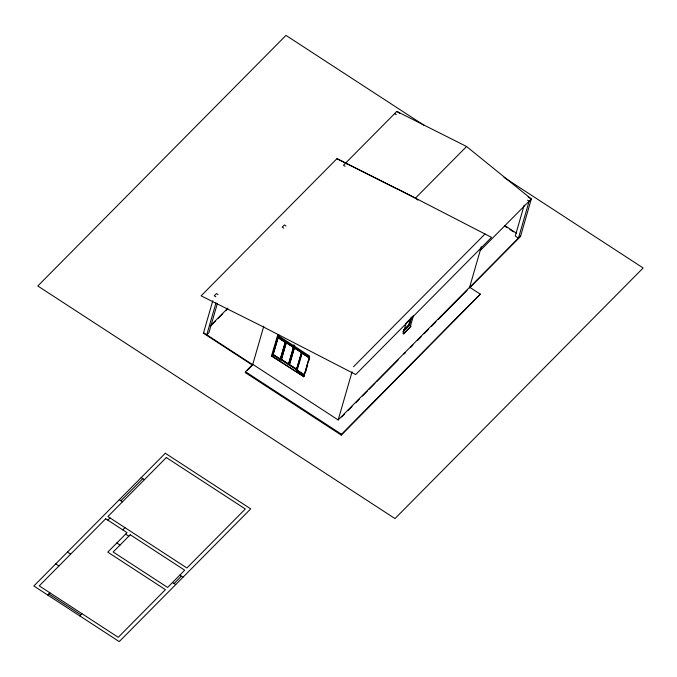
<?xml version="1.0" encoding="UTF-8"?>
<svg xmlns="http://www.w3.org/2000/svg" width="677" height="677" viewBox="0 0 677 677"><rect width="100%" height="100%" fill="white"/><g stroke="black" fill="none" stroke-linecap="round" stroke-linejoin="round"><path stroke-width="1.02" d="M212.79 300.766L203.422 333.211L252.529 365.182L247.418 370.344M215.988 302.847L206.773 334.793L208.965 332.585L217.317 303.635M245.463 371.724L245.226 372.562L341.293 435.116L480.306 294.165L469.626 287.209L338.17 419.952L252.766 364.344L245.463 371.724L341.538 434.279L341.293 435.116M252.529 365.182L263.776 326.221M271.443 356.051L272.56 354.68L278.374 334.54L277.646 335.276L271.443 356.051L303.761 376.607L309.668 356.127L277.646 335.276M273.085 354.621L278.129 337.518L285.279 342.181L280.38 359.132L273.085 354.621L278.129 337.518M281.387 359.546L286.278 342.587L281.387 359.546L288.537 364.201L293.573 347.098L278.171 336.994L278.704 335.149M278.171 336.994L278.856 335.005M280.236 359.284L285.279 342.181M272.56 354.68L280.566 359.893L285.652 342.266L293.149 346.666M280.566 359.893L285.948 341.97M345.685 163.064L347.411 164.156M288.537 364.201L293.573 347.098M293.479 346.717L294.013 344.872L293.327 346.869L278.323 336.85M294.148 345.803L288.867 364.81M294.182 347.428L309.491 357.143L294.182 347.428L294.715 345.575M289.392 364.759L294.427 347.656L289.392 364.759L296.687 369.27L301.578 352.311L296.543 369.414M303.465 376.903L304.582 375.532L296.577 370.319L301.959 352.404L298.76 350.314M296.577 370.319L301.68 353.377M304.252 374.923L297.101 370.268L302.145 353.157L309.296 357.82L302.145 353.157M309.008 358.818L304.405 374.77L297.101 370.268M305.437 372.595L306.283 369.659M306.85 367.704L307.697 364.759M308.822 360.849L309.677 357.905L277.646 337.053M396.629 188.663L336.951 158.672L201.103 295.841L260.84 325.629L355.696 374.542L491.536 237.373L396.688 188.46M338.17 419.952L352.074 371.758M403.526 333.846L410.829 326.475L410.406 326.196L413.41 315.787L406.107 323.157L403.103 333.566L403.526 333.846L410.931 326.136L409.433 325.163L411.76 317.107M403.619 330.088L408.73 324.926L410.617 318.393M403.83 330.224L408.95 325.062L411.1 317.598M481.322 246.699L469.533 287.547L520.655 235.926M524.193 205.106L515.265 236.053L518.464 238.135L529.126 201.204L527.527 200.164M469.389 288.047L520.511 236.425L531.318 198.987L466.58 146.511L396.815 111.409L343.501 165.247L345.101 166.288M210.192 326.018L227.929 308.111M211.588 324.968L215.303 321.22M218.265 318.224L222.725 313.73M225.695 310.726L227.176 309.228M336.951 158.672L415.45 198.133L466.58 146.511M120.904 500.752L142.813 478.631M107.838 520.148L110.029 517.93M47.728 595.032L49.92 592.815M122.782 529.879L124.974 527.662M79.751 615.884L81.942 613.667M353.529 366.739L484.994 233.997M480.196 250.608L531.318 198.987L528.119 196.905M402.866 331.798L409.433 325.163M174.099 583.549L181.402 576.178M341.64 417.04L344.61 414.045M348.325 410.296L352.04 406.547M355.747 402.798L359.462 399.041M362.432 396.045L367.636 390.798M369.117 389.292L375.058 383.292M376.547 381.794L398.084 360.046M404.025 354.046L405.515 352.548M410.711 347.293L412.936 345.05M417.396 340.548L421.111 336.799M424.081 333.795L428.541 329.301M431.511 326.297L435.963 321.795M438.197 319.544L467.155 290.298M341.538 434.279L480.306 294.165M424.242 125.431L285.982 35.399L37.802 285.99L394.979 518.565L643.15 267.974L504.001 177.374M396.815 111.409L400.022 113.491M394.623 113.618L396.231 114.667M505.084 225.788L516.568 233.26M504.585 226.059L507.242 227.785M509.891 229.511L513.437 231.813M285.99 225.983L284.382 224.933L282.191 227.15L283.798 228.191M403.196 333.236L403.627 333.516M218.019 294.605L216.42 293.564L214.228 295.773L215.828 296.814M294.757 347.707L297.152 349.273M286.278 342.587L293.429 347.242M294.283 347.8L301.434 352.455M277.976 337.671L285.135 342.325M281.53 359.394L288.681 364.057M289.536 364.607L296.687 369.27M273.229 354.477L280.38 359.132M280.862 359.597L296.873 370.023M271.536 355.713L303.761 376.607M203.565 332.712L252.673 364.683M141.214 477.581L144.413 479.671M119.304 499.711L122.503 501.792M125.592 534.136L128.799 536.218M179.803 575.137L183.01 577.219M116.833 542.979L120.032 545.07M172.5 582.508L175.707 584.589M67.446 552.068L70.645 554.158M55.759 563.865L58.967 565.955M48.82 593.924L80.842 614.775M415.45 198.133L417.912 200.13M165.315 453.251L33.85 585.994L119.245 641.601L250.71 508.859L165.315 453.251M105.705 518.76L39.241 585.867L118.238 637.302L165.416 589.659L107.77 552.127L127.056 532.655L105.705 518.76M166.322 457.55L107.897 516.543L186.886 567.978L245.319 508.986L166.322 457.55M130.255 534.745L113.169 552L167.608 587.45L184.694 570.195L130.255 534.745"/></g></svg>
